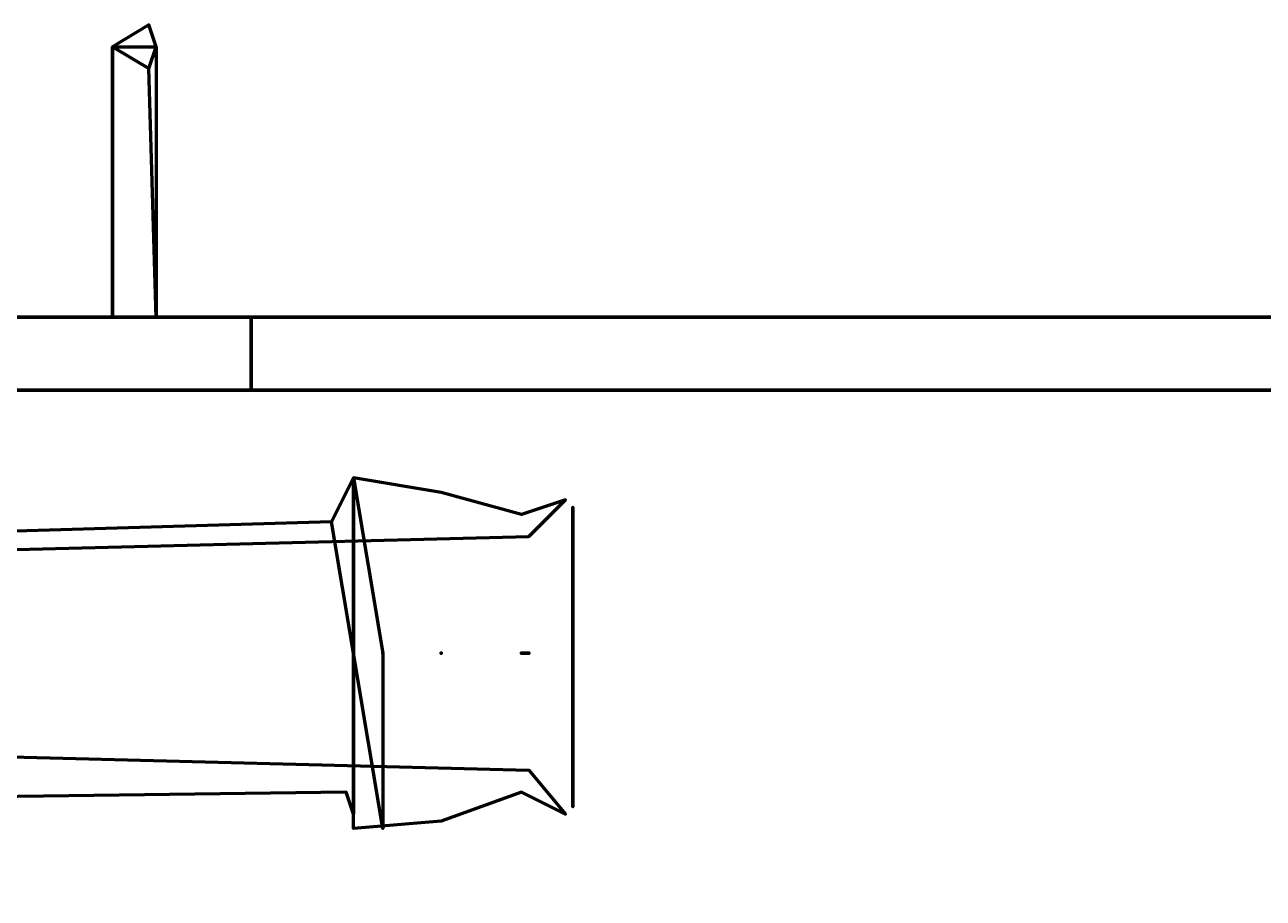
# Model space of a CAD drawing. Extents: x 0 to 1153, y 0 to 816.
# Drawn here: x 639.9 to 641.694, y 394.541 to 395.806 of the extents above; entities that cross this region are included whole.
import ezdxf

# ---------------------------------------------------------------- set-up
doc = ezdxf.new("R2010")
doc.units = 0
doc.header["$MEASUREMENT"] = 0
doc.layers.add('Hatch', color=7, linetype='Continuous')

msp = doc.modelspace()

# ---------------------------------------------------------------- linework, layer by layer
at = {"layer": 'Hatch', "color": 3, "linetype": 'Continuous', "lineweight": 211}
for points in [[(640.0905, 395.7743), (640.08, 395.8061), (640.0271, 395.7743)], [(640.0271, 395.3828), (640.0905, 395.3828), (640.0271, 395.3828), (640.0905, 395.3828), (640.0271, 395.3828), (640.0271, 395.6474), (640.0271, 395.7743), (640.08, 395.7426), (640.0905, 395.7743), (640.0905, 395.3828), (640.08, 395.7426), (640.0271, 395.7743), (640.0271, 395.6474)], [(637.4765, 393.7741), (637.4765, 395.3828), (642.3237, 395.3828), (637.4765, 395.3828), (637.4765, 395.2769), (642.3237, 395.2769), (637.4765, 395.2769), (637.4765, 395.3828), (642.3237, 395.3828), (637.4765, 395.3828), (637.4765, 393.7741), (642.3237, 393.7741), (637.4765, 393.7741), (637.4765, 393.7211), (637.4765, 393.7741), (637.4765, 393.7211)], [(637.5823, 393.7741), (637.5823, 395.3828), (642.2284, 395.3828), (637.5823, 395.3828), (637.5823, 393.7741), (642.2284, 393.7741), (637.5823, 393.7741)], [(642.1755, 395.3828), (642.1755, 395.2769), (637.6352, 395.2769), (642.1755, 395.2769), (642.1755, 395.3828), (637.6352, 395.3828), (637.6352, 395.2769), (642.1755, 395.2769), (637.6352, 395.2769), (637.6352, 395.3828), (642.1755, 395.3828), (637.6352, 395.3828), (642.1755, 395.3828), (642.1755, 395.2769)], [(641.8474, 395.3828), (640.2282, 395.3828), (640.2282, 395.2769), (640.2282, 395.3828), (641.8474, 395.3828), (641.8474, 395.2769), (640.2282, 395.2769), (641.8474, 395.2769), (641.8474, 395.3828), (640.2282, 395.3828), (641.8474, 395.3828), (641.8474, 395.2769)], [(640.2282, 395.2769), (640.2282, 395.3828), (640.2282, 395.2769), (641.8474, 395.2769)], [(640.6938, 394.8959), (640.6938, 395.1076), (640.6938, 394.8959), (640.6938, 394.6737)], [(640.6303, 394.8959), (640.6303, 394.8959), (640.6197, 394.8959)]]:
    msp.add_lwpolyline(points, close=True, dxfattribs=at)
for points in [[(639.3921, 395.0335), (640.6303, 395.0652), (640.6832, 395.1182), (640.6197, 395.097), (640.5033, 395.1288), (640.3763, 395.1499), (640.4187, 394.8959), (640.4187, 394.6419), (640.3763, 394.8959), (640.3763, 394.6631), (640.3657, 394.6948), (639.5614, 394.6843)], [(640.3445, 395.0864), (640.3763, 395.1499), (640.3763, 394.8959), (640.3763, 394.6631), (640.3763, 394.8959), (640.3763, 395.1499), (640.3763, 394.8959), (640.3763, 395.1288)], [(639.3921, 394.7583), (640.6303, 394.7266), (640.6832, 394.6631), (640.6197, 394.6948), (640.5033, 394.6525), (640.3763, 394.6419), (640.3763, 394.8959), (640.3445, 395.0864), (639.6249, 395.0652)], [(640.4187, 394.8959), (640.4187, 394.8959), (640.4187, 394.8959)], [(640.5033, 394.8959), (640.5033, 394.8959), (640.5033, 394.8959)]]:
    msp.add_lwpolyline(points, dxfattribs=at)
for p in [(640.4187, 394.8959), (640.5033, 394.8959), (640.6197, 394.8959), (640.6303, 394.8959), (640.6938, 394.8959)]:
    msp.add_point(p, dxfattribs=at)

doc.saveas('drawing.dxf')
